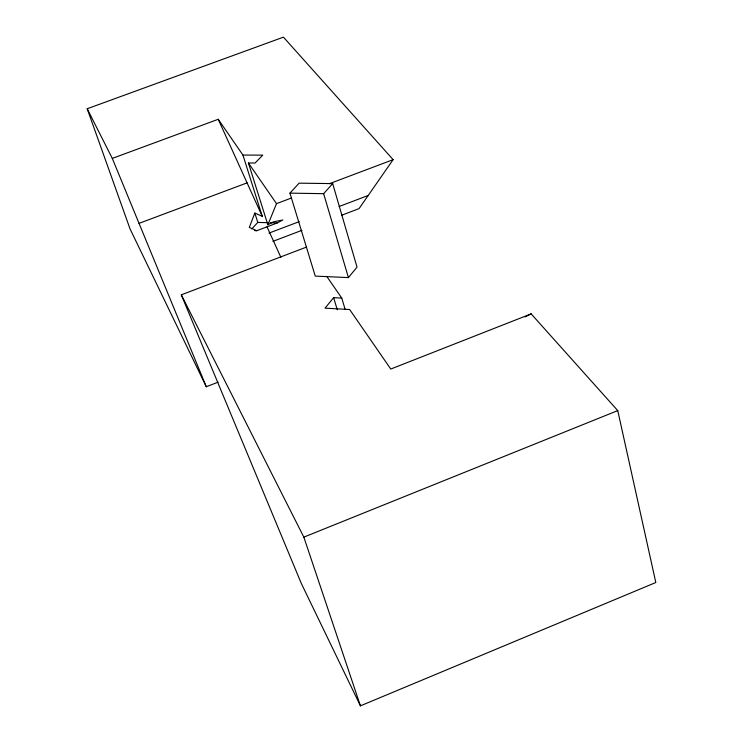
<?xml version="1.0" encoding="UTF-8"?>
<svg xmlns="http://www.w3.org/2000/svg" width="743" height="743" viewBox="0 0 743 743"><rect width="100%" height="100%" fill="white"/><g stroke="black" fill="none" stroke-linecap="round" stroke-linejoin="round"><path stroke-width="1.11" d="M242.942 155.064L262.279 216.343L254.821 213.055L249.304 227.386L256.79 230.702L277.269 222.946L282.851 219.984L273.461 221.813L267.87 224.795L248.422 162.986L255.081 163.023L262.762 155.12L242.942 155.064L218.228 119.289L112.295 158.398L87.191 108.757L283.445 37.15L393.121 159.661L359.036 208.634L341.817 215.182M267.87 224.795L276.507 203.647L291.627 197.944M348.411 277.603L357.021 267.127L332.678 183.605L299.113 183.168L289.937 193.124L315.255 276.099L348.411 277.603L323.651 193.682L332.678 183.605M345.04 309.06L341.761 298.092L333.635 297.664L325.025 308.15L349.665 309.534L390.772 369.039L531.152 313.862L617.749 410.6L655.809 582.512L360.429 705.85L301.333 583.496L181.301 294.832L306.515 247.085M251.803 228.89L257.793 222.426L268.102 222.705M525.004 316.955L531.152 313.862M181.301 294.832L303.841 537.133L617.749 410.6M87.191 108.757L130.053 228.928L206.294 386.75L218.163 382.134M272.922 241.354L301.983 230.311M269.031 233.079L299.215 221.637M339.096 206.508L368.194 195.474M329.418 183.688L393.121 159.661M139.034 223.364L247.085 182.862M289.937 193.124L323.651 193.682M270.396 222.761L277.269 222.946M254.626 230.636L256.79 230.702M248.422 162.986L276.507 203.647M326.753 276.368L341.761 298.092M218.228 119.289L262.279 216.343M267.034 226.829L280.9 257.366M112.295 158.398L206.294 386.75M303.841 537.133L360.429 705.85M254.821 213.055L257.793 222.426M333.635 297.664L337.303 309.85"/></g></svg>
